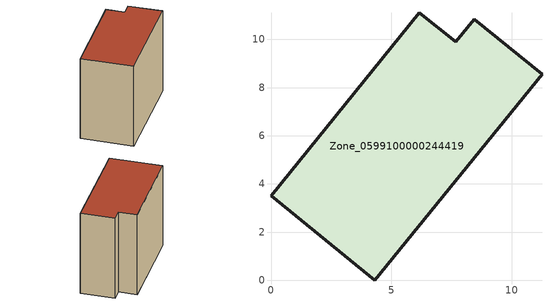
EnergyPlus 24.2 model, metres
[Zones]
Zone_0599100000244419
 floor ground (C_G): 0,3.5 6.16,11.1 7.66,9.89 8.43,10.83 11.25,8.54 4.31,0 z0
 wall outside (C_F): 6.16,11.1 0,3.5 4.31,0 11.25,8.54 8.43,10.83 7.66,9.89 6.16,11.1 z0:9.4
 roof outside (C_R): 11.25,8.54 8.43,10.83 7.66,9.89 6.16,11.1 0,3.5 4.31,0 z9.4
[BUILDING]
Pand.0599100000244419: North Axis=0; Terrain=City; Loads Convergence Tolerance Value=0.04; Temperature Convergence Tolerance Value=0.4; Solar Distribution=FullExterior; Maximum Number of Warmup Days=25; Minimum Number of Warmup Days=1
[Site:Location]
Rotterdam.The.Hague.AP_ZH_NLD Design_Conditions: Latitude=51.96; Longitude=4.45; Time Zone=1; Elevation=-4.5
[SITE:GROUNDTEMPERATURE:BUILDINGSURFACE]
18, 18, 18, 18, 18, 18, 18, 18, 18, 18, 18, 18
[MATERIAL] Thermal Absorptance=0.9; Solar Absorptance=0.7; Visible Absorptance=0.7
Name | Roughness | Thickness | Conductivity | Density | Specific Heat
G.TI.1946 | MediumSmooth | 0.15 | 1 | 540 | 1210
F.TI.1946 | Rough | 0.3 | 0.857143 | 1920 | 840
R.TI.1946 | MediumRough | 0.2 | 0.1 | 1500 | 1000
[CONSTRUCTION]
C_G: G.TI.1946
C_F: F.TI.1946
C_R: R.TI.1946
[ZONE]
Zone_0599100000244419: Type=1; Multiplier=1; Ceiling Height=Autocalculate; Volume=Autocalculate; Floor Area=autocalculate; Part of Total Floor Area=Yes
[ZONEINFILTRATION:DESIGNFLOWRATE]
Infil_Zone_0599100000244419: Zone or ZoneList or Space or SpaceList=Zone_0599100000244419; Schedule=AlwaysOn; Design Flow Rate Calculation Method=Flow/Area; Flow Rate per Floor Area=0.003; Constant Term Coefficient=1; Temperature Term Coefficient=0; Velocity Term Coefficient=0; Velocity Squared Term Coefficient=0
[HVACTEMPLATE:ZONE:IDEALLOADSAIRSYSTEM]
Zone_0599100000244419: Maximum Heating Supply Air Temperature=50; Minimum Cooling Supply Air Temperature=13; Maximum Heating Supply Air Humidity Ratio=0.0156; Minimum Cooling Supply Air Humidity Ratio=0.0077; Heating Limit=NoLimit; Cooling Limit=NoLimit; Dehumidification Control Type=ConstantSensibleHeatRatio; Cooling Sensible Heat Ratio=0.7; Dehumidification Setpoint=60; Humidification Control Type=None; Humidification Setpoint=30; Outdoor Air Method=None; Outdoor Air Flow Rate per Person=0.00944; Outdoor Air Flow Rate per Zone Floor Area=0; Outdoor Air Flow Rate per Zone=0; Demand Controlled Ventilation Type=None; Outdoor Air Economizer Type=NoEconomizer; Heat Recovery Type=None; Sensible Heat Recovery Effectiveness=0.7; Latent Heat Recovery Effectiveness=0.65
[ZONECONTROL:THERMOSTAT]
ThermostatControl_Zone_0599100000244419: Zone or ZoneList=Zone_0599100000244419; Control Type Schedule=DualSetpointControlType; Control 1=Thermostat_Zone_0599100000244419; Temperature Difference Between Cutout And Setpoint=0
[THERMOSTATSETPOINT:DUALSETPOINT]
Thermostat_Zone_0599100000244419: Heating Setpoint Temperature Schedule=HeatingSetpoint_Zone_0599100000244419; Cooling Setpoint Temperature Schedule=CoolingSetpoint_Zone_0599100000244419
[SCHEDULE:COMPACT]
HeatingSetpoint_Zone_0599100000244419: Through: 12/31, For: AllDays, Until: 24:00, 21
CoolingSetpoint_Zone_0599100000244419: Through: 12/31, For: AllDays, Until: 24:00, 24
DualSetpointControlType: Through: 12/31, For: AllDays, Until: 24:00, 4
AlwaysOn: Through: 12/31, For: AllDays, Until: 24:00, 1
